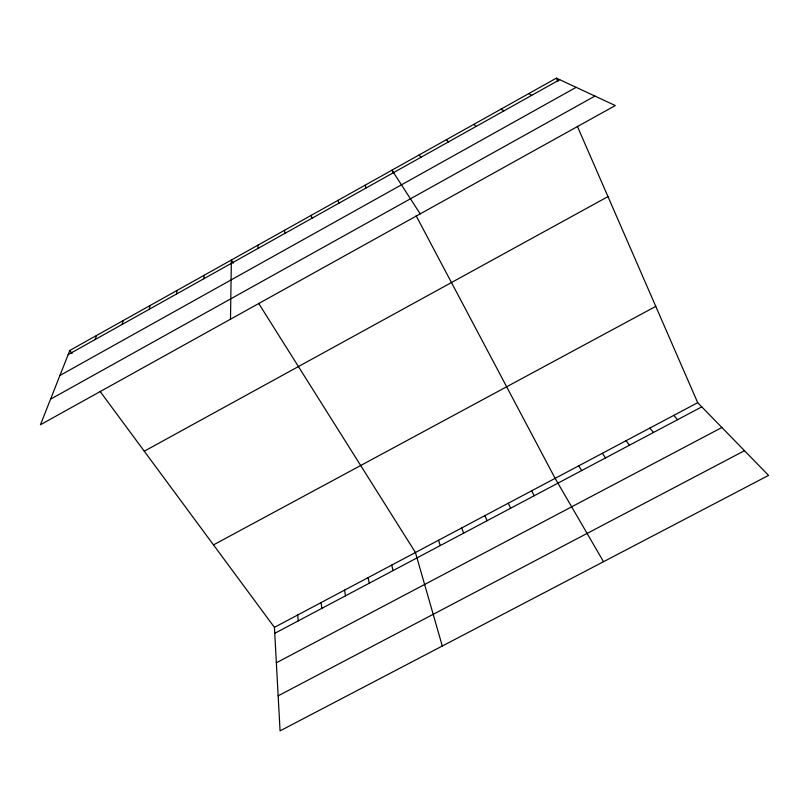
<?xml version="1.0" encoding="UTF-8"?>
<svg xmlns="http://www.w3.org/2000/svg" width="809" height="809" viewBox="0 0 809 809"><rect width="100%" height="100%" fill="white"/><g stroke="black" fill="none" stroke-linecap="round" stroke-linejoin="round"><path stroke-width="1.21" d="M230.494 319.211L231.374 260.033L233.386 263.228M203.858 278.731L204.181 275.252M176.504 294.031L177.09 290.411M149.25 309.271L150.11 305.509M122.108 324.46L123.241 320.546M95.078 339.578L96.473 335.523M69.817 350.439L40.45 424.735L615.285 105.544L556.4 78.139L69.817 350.439L72.052 353.462M68.158 354.635L559.707 79.676M59.927 375.467L576.15 87.332M50.552 399.181L594.939 96.079M144.265 451.2L607.974 196.607M213.485 544.892L655.765 306.368M274.423 627.359L697.702 402.68L768.55 475.399L280.066 730.861L274.423 627.359L100.033 391.334M274.747 633.336L701.777 406.866M276.354 662.783L721.881 427.496M278.154 695.821L744.492 450.704M528.722 93.632L531.735 95.331M501.155 109.063L503.876 110.914M473.69 124.424L476.127 126.426M446.346 139.735L448.489 141.888M673.735 415.401L677.588 419.689M649.849 428.082L653.49 432.471M419.102 154.974L420.963 157.29M626.045 440.713L629.473 445.203M602.331 453.303L605.536 457.904M420.195 213.869L391.961 170.163L393.68 173.409M578.688 465.853L581.691 470.555M258.597 303.284L415.432 552.507L442.301 646.017M603.514 561.709L555.126 478.352L416.129 215.801M531.655 490.82L534.233 495.725M364.94 185.291L366.244 187.9M508.254 503.238L510.621 508.244M556.4 78.139L557.897 81.567M577.353 126.275L697.702 402.68M484.925 515.616L487.089 520.723M461.686 527.953L463.648 533.151M338.01 200.349L339.052 203.11M438.518 540.25L440.278 545.549M311.202 215.356L311.961 218.258M391.728 565.087L393.073 570.588M368.105 577.626L369.248 583.218M344.563 590.125L345.494 595.818M284.485 230.312L284.97 233.356M321.102 602.584L321.83 608.368M297.722 614.992L298.248 620.877M257.879 245.198L258.101 248.393"/></g></svg>
